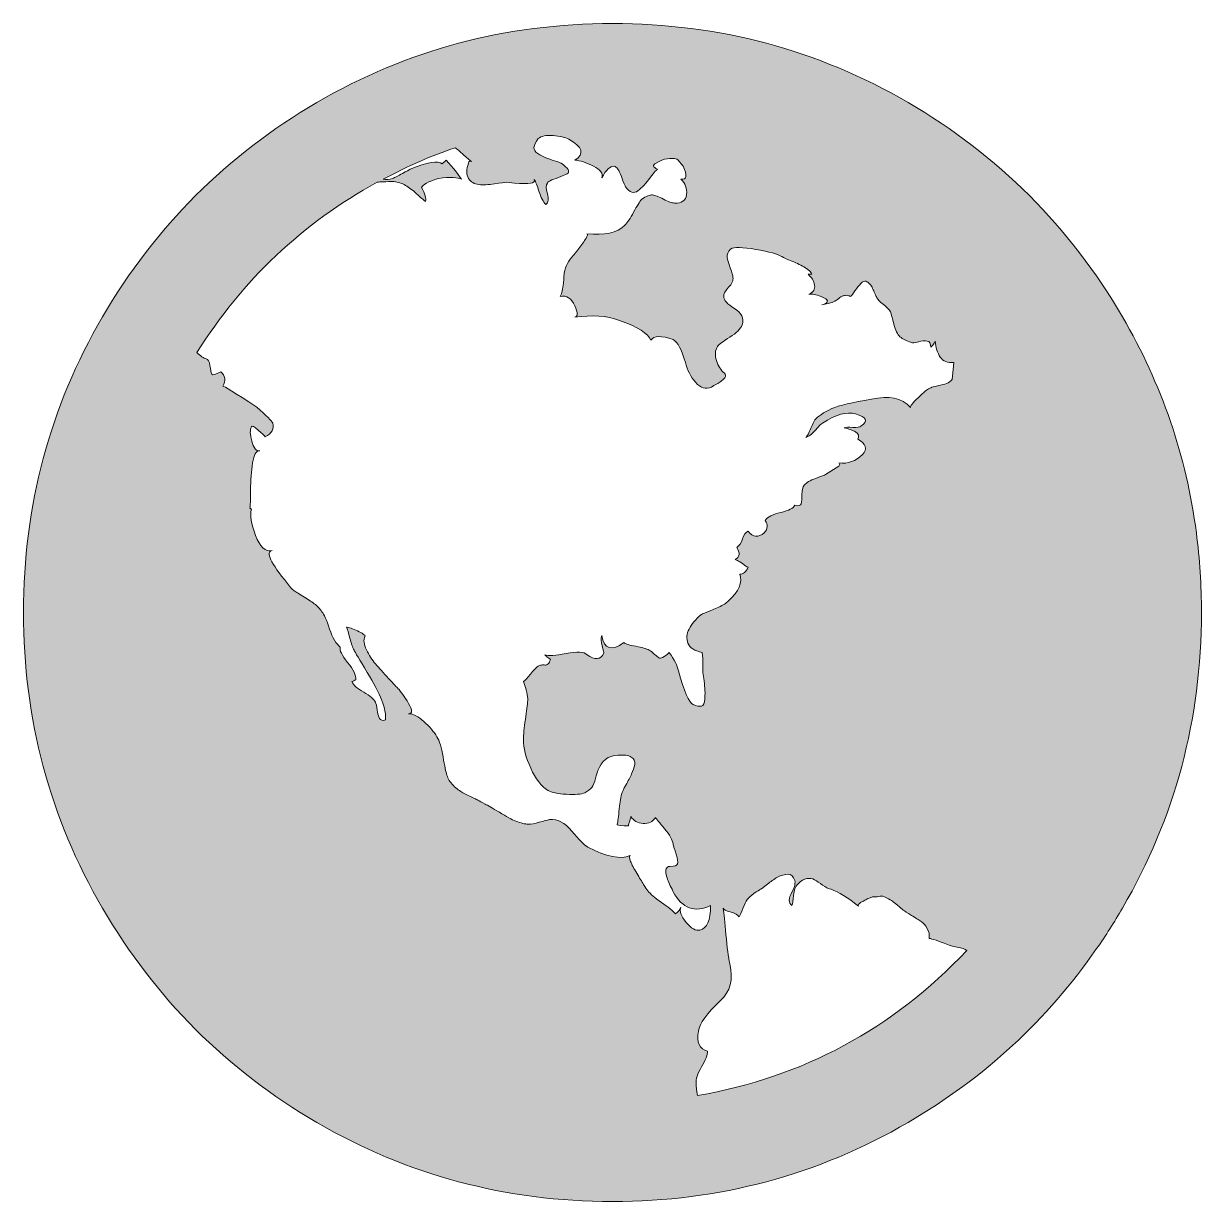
# Model space of a CAD drawing. Header units: inches. Extents: x 166 to 310, y 355 to 428.
# Drawn here: x 252.2 to 309.6, y 362.8 to 420.2 of the extents above; entities that cross this region are included whole.
import ezdxf

# ---------------------------------------------------------------- set-up
doc = ezdxf.new("R2010")
doc.units = ezdxf.units.IN
doc.header["$MEASUREMENT"] = 0
doc.layers.add('Ebene 1', color=7, linetype='Continuous')

# ---------------------------------------------------------------- blocks, each defined once
blk = doc.blocks.new('block 2')
at = {"layer": 'Ebene 1', "true_color": 0x778f9b}
h = blk.add_hatch(color=252, dxfattribs=at)
h.dxf.hatch_style = 2
edge = h.paths.add_edge_path()
edge.add_spline(control_points=[(309.318, 395.344), (308.834, 399.078), (307.633, 402.583), (305.718, 405.865), (303.153, 410.262), (299.674, 413.741), (295.276, 416.309), (290.879, 418.874), (286.081, 420.155), (280.874, 420.155), (275.668, 420.155), (270.866, 418.874), (266.473, 416.309), (262.075, 413.741), (258.596, 410.262), (256.028, 405.865), (253.463, 401.471), (252.182, 396.669), (252.182, 391.463), (252.182, 386.26), (253.463, 381.458), (256.028, 377.061), (258.593, 372.667), (262.075, 369.184), (266.469, 366.619), (270.866, 364.054), (275.668, 362.77), (280.874, 362.77), (286.078, 362.77), (290.879, 364.054), (295.276, 366.619), (298.995, 368.789), (302.057, 371.612), (304.462, 375.089), (304.905, 375.723), (305.323, 376.382), (305.718, 377.061), (308.283, 381.458), (309.567, 386.26), (309.567, 391.463), (309.567, 392.782), (309.484, 394.076), (309.318, 395.344)], knot_values=[0, 0, 0, 0, 1, 1, 1, 2, 2, 2, 3, 3, 3, 4, 4, 4, 5, 5, 5, 6, 6, 6, 7, 7, 7, 8, 8, 8, 9, 9, 9, 10, 10, 10, 11, 11, 11, 12, 12, 12, 13, 13, 13, 14, 14, 14, 14], degree=3, periodic=1)
edge = h.paths.add_edge_path()
edge.add_spline(control_points=[(284.462, 376.366), (284.214, 376.666), (284.124, 376.914), (284.201, 377.115), (284.175, 376.991), (284.089, 376.879), (283.94, 376.78), (283.815, 376.927), (283.589, 377.115), (283.267, 377.338), (282.942, 377.564), (282.719, 377.749), (282.595, 377.902), (282.544, 377.975), (282.477, 378.08), (282.388, 378.217), (282.302, 378.354), (282.19, 378.536), (282.053, 378.759), (281.916, 378.982), (281.818, 379.177), (281.754, 379.339), (281.693, 379.502), (281.687, 379.594), (281.735, 379.619), (281.263, 379.419), (280.578, 379.556), (279.68, 380.03), (279.508, 380.129), (279.243, 380.391), (278.896, 380.814), (278.549, 381.238), (278.185, 381.423), (277.812, 381.375), (277.688, 381.35), (277.519, 381.305), (277.309, 381.244), (277.096, 381.181), (276.917, 381.152), (276.767, 381.152), (276.618, 381.152), (276.417, 381.2), (276.168, 381.302), (275.971, 381.375), (275.703, 381.518), (275.365, 381.729), (275.031, 381.942), (274.798, 382.073), (274.674, 382.121), (274.352, 382.296), (274.19, 382.382), (274.19, 382.382), (274.19, 382.382), (273.591, 382.681), (273.591, 382.681), (273.441, 382.755), (273.285, 382.873), (273.125, 383.035), (272.963, 383.198), (272.858, 383.366), (272.807, 383.542), (272.756, 383.691), (272.695, 383.988), (272.619, 384.437), (272.546, 384.886), (272.447, 385.211), (272.323, 385.409), (272.173, 385.657), (271.959, 385.906), (271.685, 386.154), (271.411, 386.403), (271.163, 386.53), (270.94, 386.53), (271.137, 386.53), (271.137, 386.696), (270.94, 387.034), (270.739, 387.372), (270.567, 387.614), (270.417, 387.764), (270.366, 387.811), (270.216, 387.974), (269.968, 388.248), (269.719, 388.522), (269.506, 388.758), (269.334, 388.958), (269.159, 389.159), (269.009, 389.389), (268.885, 389.65), (268.76, 389.911), (268.735, 390.131), (268.808, 390.303), (268.834, 390.329), (268.808, 390.367), (268.735, 390.415), (268.658, 390.466), (268.566, 390.516), (268.454, 390.564), (268.343, 390.615), (268.238, 390.66), (268.136, 390.695), (268.037, 390.733), (267.964, 390.752), (267.913, 390.752), (267.964, 390.65), (268.018, 390.472), (268.082, 390.211), (268.142, 389.949), (268.212, 389.755), (268.286, 389.631), (268.336, 389.532), (268.547, 389.169), (268.923, 388.547), (269.57, 387.502), (269.869, 386.728), (269.818, 386.231), (269.668, 386.183), (269.57, 386.205), (269.519, 386.304), (269.471, 386.403), (269.433, 386.543), (269.407, 386.715), (269.382, 386.891), (269.356, 387.015), (269.331, 387.091), (269.257, 387.238), (269.063, 387.4), (268.754, 387.576), (268.442, 387.751), (268.247, 387.926), (268.174, 388.098), (268.199, 388.098), (268.228, 388.111), (268.266, 388.136), (268.305, 388.162), (268.336, 388.175), (268.362, 388.175), (268.387, 388.398), (268.257, 388.684), (267.97, 389.032), (267.683, 389.382), (267.565, 389.631), (267.613, 389.78), (267.416, 389.93), (267.24, 390.223), (267.091, 390.657), (266.941, 391.093), (266.817, 391.374), (266.718, 391.498), (266.616, 391.648), (266.495, 391.778), (266.345, 391.89), (266.195, 392.001), (266.007, 392.129), (265.784, 392.266), (265.558, 392.403), (265.408, 392.495), (265.335, 392.546), (265.284, 392.568), (265.185, 392.68), (265.036, 392.881), (264.213, 393.878), (263.965, 394.413), (264.29, 394.487), (263.965, 394.413), (263.697, 394.655), (263.487, 395.216), (263.274, 395.777), (263.207, 396.207), (263.28, 396.504), (263.28, 396.504), (263.207, 396.542), (263.207, 396.542), (263.229, 396.641), (263.242, 396.934), (263.242, 397.421), (263.242, 397.905), (263.274, 398.348), (263.337, 398.747), (263.398, 399.145), (263.516, 399.346), (263.691, 399.346), (263.516, 399.32), (263.385, 399.476), (263.299, 399.811), (263.213, 400.149), (263.207, 400.378), (263.28, 400.502), (263.305, 400.579), (263.417, 400.528), (263.618, 400.353), (263.815, 400.18), (263.927, 400.066), (263.952, 400.018), (264.277, 400.193), (264.401, 400.416), (264.325, 400.69), (264.277, 400.789), (264.016, 401.05), (263.541, 401.474), (262.471, 402.172), (261.923, 402.51), (261.897, 402.484), (262.047, 402.758), (262.009, 402.994), (261.785, 403.195), (261.537, 403.045), (261.394, 403.007), (261.355, 403.08), (261.32, 403.156), (261.288, 403.293), (261.263, 403.491), (261.237, 403.692), (261.174, 403.803), (261.075, 403.829), (260.951, 403.854), (260.801, 403.953), (260.629, 404.125), (262.843, 407.662), (265.772, 410.428), (269.407, 412.422), (269.557, 412.444), (269.831, 412.457), (270.229, 412.457), (270.427, 412.432), (270.615, 412.371), (270.79, 412.272), (270.962, 412.17), (271.144, 412.033), (271.332, 411.861), (271.516, 411.686), (271.66, 411.562), (271.762, 411.489), (271.81, 411.638), (271.749, 411.861), (271.574, 412.161), (271.622, 412.311), (271.899, 412.46), (272.396, 412.607), (272.969, 412.683), (273.342, 412.671), (273.517, 412.572), (273.368, 412.795), (273.119, 413.107), (272.769, 413.505), (272.769, 413.505), (272.584, 413.317), (272.584, 413.317), (272.383, 413.493), (271.861, 413.407), (271.013, 413.056), (270.965, 413.031), (270.838, 412.964), (270.64, 412.852), (270.439, 412.741), (270.277, 412.658), (270.153, 412.61), (270.006, 412.559), (269.856, 412.546), (269.707, 412.572), (270.901, 413.219), (272.071, 413.729), (273.218, 414.104), (273.291, 414.054), (273.415, 413.948), (273.591, 413.786), (273.766, 413.623), (273.903, 413.505), (274.002, 413.432), (273.928, 413.48), (273.877, 413.458), (273.852, 413.356), (273.753, 413.056), (273.753, 412.808), (273.852, 412.61), (273.976, 412.435), (274.145, 412.336), (274.355, 412.311), (274.569, 412.285), (274.824, 412.298), (275.123, 412.349), (275.423, 412.397), (275.62, 412.422), (275.722, 412.422), (275.722, 412.422), (276.095, 412.384), (276.095, 412.384), (276.822, 412.317), (277.143, 412.371), (277.064, 412.553), (277.131, 412.438), (277.207, 412.253), (277.29, 411.992), (277.389, 411.68), (277.5, 411.463), (277.624, 411.339), (277.752, 411.438), (277.774, 411.613), (277.701, 411.861), (277.624, 412.11), (277.624, 412.285), (277.701, 412.384), (277.726, 412.435), (277.8, 412.486), (277.924, 412.534), (278.048, 412.585), (278.192, 412.639), (278.354, 412.703), (278.517, 412.766), (278.622, 412.808), (278.673, 412.833), (278.823, 412.932), (278.721, 413.107), (278.373, 413.356), (278.322, 413.381), (278.217, 413.419), (278.055, 413.467), (277.895, 413.518), (277.752, 413.569), (277.628, 413.617), (277.503, 413.668), (277.373, 413.735), (277.236, 413.824), (277.099, 413.91), (277.035, 414.009), (277.048, 414.124), (277.061, 414.235), (277.127, 414.379), (277.252, 414.551), (277.401, 414.675), (277.647, 414.726), (277.981, 414.7), (278.316, 414.678), (278.574, 414.614), (278.746, 414.516), (279.418, 414.14), (279.52, 413.805), (279.046, 413.505), (279.294, 413.48), (279.594, 413.381), (279.944, 413.206), (280.291, 413.034), (280.428, 412.846), (280.355, 412.645), (280.553, 413.021), (280.753, 413.206), (280.951, 413.206), (281.075, 413.184), (281.196, 413.015), (281.308, 412.703), (281.419, 412.39), (281.486, 412.225), (281.512, 412.199), (281.712, 411.925), (281.91, 411.861), (282.111, 412.011), (282.308, 412.161), (282.515, 412.378), (282.726, 412.664), (282.92, 412.929), (283.038, 413.059), (283.073, 413.059), (282.831, 413.161), (282.809, 413.257), (283.006, 413.356), (283.379, 413.582), (283.717, 413.642), (284.016, 413.544), (284.089, 413.493), (284.188, 413.381), (284.312, 413.206), (284.536, 412.757), (284.5, 412.546), (284.201, 412.572), (284.424, 412.371), (284.516, 412.123), (284.481, 411.823), (284.443, 411.527), (284.249, 411.39), (283.901, 411.412), (283.777, 411.412), (283.596, 411.476), (283.36, 411.6), (283.124, 411.724), (282.942, 411.794), (282.818, 411.804), (282.694, 411.82), (282.519, 411.75), (282.296, 411.6), (282.194, 411.476), (282.063, 411.262), (281.904, 410.966), (281.741, 410.667), (281.598, 410.453), (281.474, 410.329), (281.101, 409.959), (280.486, 409.822), (279.625, 409.915), (279.676, 409.899), (279.664, 409.829), (279.584, 409.695), (279.498, 409.545), (279.38, 409.376), (279.23, 409.191), (279.081, 409.003), (278.995, 408.898), (278.969, 408.873), (278.746, 408.624), (278.596, 408.337), (278.52, 408.012), (278.52, 407.965), (278.507, 407.796), (278.482, 407.509), (278.456, 407.222), (278.408, 407.005), (278.332, 406.856), (278.631, 406.929), (278.87, 406.779), (279.042, 406.406), (279.192, 406.059), (279.192, 405.871), (279.042, 405.846), (279.864, 405.97), (280.588, 405.922), (281.212, 405.696), (282.108, 405.374), (282.617, 405.049), (282.742, 404.724), (282.891, 404.95), (283.251, 404.963), (283.825, 404.762), (284.051, 404.638), (284.249, 404.265), (284.424, 403.644), (284.523, 403.268), (284.692, 402.946), (284.927, 402.672), (285.166, 402.398), (285.421, 402.322), (285.695, 402.446), (285.695, 402.446), (285.807, 402.522), (285.807, 402.522), (285.906, 402.57), (285.985, 402.615), (286.049, 402.653), (286.113, 402.688), (286.18, 402.739), (286.253, 402.803), (286.329, 402.863), (286.374, 402.921), (286.384, 402.968), (286.396, 403.019), (286.377, 403.07), (286.329, 403.118), (286.154, 403.268), (286.023, 403.475), (285.937, 403.736), (285.851, 403.998), (285.871, 404.227), (285.992, 404.428), (286.068, 404.527), (286.266, 404.676), (286.591, 404.877), (286.916, 405.075), (287.113, 405.275), (287.19, 405.473), (287.288, 405.798), (287.164, 406.066), (286.814, 406.276), (286.466, 406.489), (286.291, 406.68), (286.291, 406.856), (286.291, 406.98), (286.374, 407.13), (286.533, 407.305), (286.696, 407.48), (286.766, 407.64), (286.74, 407.789), (286.74, 407.866), (286.696, 408.022), (286.61, 408.258), (286.524, 408.493), (286.473, 408.669), (286.46, 408.78), (286.447, 408.892), (286.505, 409.022), (286.629, 409.172), (286.801, 409.274), (287.212, 409.268), (287.859, 409.153), (288.509, 409.041), (288.933, 408.924), (289.13, 408.799), (289.207, 408.752), (289.369, 408.675), (289.618, 408.576), (289.866, 408.478), (290.083, 408.369), (290.271, 408.258), (290.456, 408.146), (290.564, 408.041), (290.589, 407.942), (290.589, 407.942), (290.401, 407.942), (290.401, 407.942), (290.577, 407.789), (290.682, 407.617), (290.72, 407.417), (290.755, 407.219), (290.663, 407.069), (290.44, 406.967), (290.589, 406.993), (290.787, 406.958), (291.036, 406.856), (291.437, 406.706), (291.447, 406.569), (291.074, 406.445), (291.15, 406.47), (291.255, 406.496), (291.392, 406.521), (291.529, 406.547), (291.635, 406.582), (291.708, 406.633), (291.759, 406.658), (291.819, 406.7), (291.896, 406.763), (291.969, 406.827), (292.026, 406.862), (292.065, 406.875), (292.1, 406.888), (292.157, 406.9), (292.23, 406.913), (292.307, 406.926), (292.38, 406.907), (292.453, 406.856), (292.482, 406.856), (292.536, 406.919), (292.622, 407.044), (292.708, 407.168), (292.804, 407.292), (292.903, 407.417), (293.001, 407.541), (293.091, 407.604), (293.164, 407.604), (293.237, 407.604), (293.307, 407.573), (293.368, 407.509), (293.432, 407.448), (293.479, 407.378), (293.518, 407.305), (293.556, 407.229), (293.594, 407.149), (293.629, 407.063), (293.667, 406.974), (293.699, 406.907), (293.725, 406.856), (293.773, 406.731), (293.894, 406.601), (294.078, 406.464), (294.263, 406.327), (294.384, 406.196), (294.432, 406.072), (294.458, 405.999), (294.509, 405.811), (294.582, 405.511), (294.655, 405.212), (294.757, 405.008), (294.881, 404.896), (295.006, 404.781), (295.194, 404.689), (295.442, 404.616), (295.49, 404.59), (295.605, 404.603), (295.777, 404.651), (295.952, 404.702), (296.095, 404.715), (296.207, 404.689), (296.318, 404.667), (296.376, 404.565), (296.376, 404.39), (296.525, 404.539), (296.599, 404.641), (296.599, 404.689), (296.624, 404.367), (296.704, 404.103), (296.841, 403.905), (296.978, 403.708), (297.198, 403.618), (297.497, 403.644), (297.497, 403.644), (297.421, 402.822), (297.421, 402.822), (297.348, 402.698), (297.16, 402.605), (296.86, 402.542), (296.561, 402.481), (296.376, 402.424), (296.299, 402.373), (296.226, 402.35), (296.044, 402.201), (295.758, 401.927), (295.493, 401.672), (295.372, 401.516), (295.394, 401.452), (294.967, 401.917), (294.333, 402.048), (293.498, 401.85), (292.552, 401.7), (291.902, 401.551), (291.555, 401.401), (291.157, 401.203), (290.883, 401.015), (290.733, 400.843), (290.707, 400.818), (290.666, 400.729), (290.602, 400.579), (290.542, 400.432), (290.478, 400.292), (290.417, 400.168), (290.37, 400.075), (290.328, 400.018), (290.29, 399.996), (290.43, 400.034), (290.583, 400.145), (290.752, 400.337), (290.94, 400.55), (291.058, 400.668), (291.109, 400.693), (291.756, 401.114), (292.291, 401.264), (292.715, 401.136), (293.263, 400.987), (293.352, 400.789), (292.976, 400.541), (292.928, 400.49), (292.798, 400.47), (292.584, 400.483), (292.374, 400.496), (292.23, 400.49), (292.157, 400.464), (292.38, 400.416), (292.568, 400.346), (292.718, 400.26), (292.864, 400.174), (292.903, 400.053), (292.829, 399.903), (293.228, 399.68), (293.301, 399.432), (293.052, 399.158), (292.727, 398.833), (292.345, 398.696), (291.896, 398.747), (291.969, 398.747), (291.969, 398.696), (291.896, 398.597), (291.896, 398.597), (291.259, 398.186), (291.259, 398.186), (291.211, 398.16), (291.048, 398.1), (290.774, 397.998), (290.5, 397.899), (290.312, 397.788), (290.213, 397.663), (290.14, 397.565), (290.102, 397.415), (290.102, 397.214), (290.102, 397.013), (290.089, 396.864), (290.064, 396.765), (290.038, 396.666), (289.939, 396.641), (289.764, 396.691), (289.691, 396.542), (289.458, 396.424), (289.073, 396.338), (288.687, 396.249), (288.432, 396.118), (288.308, 395.946), (288.458, 395.745), (288.445, 395.544), (288.27, 395.347), (287.97, 395.098), (287.709, 395.124), (287.486, 395.42), (287.362, 395.372), (287.269, 395.248), (287.206, 395.047), (287.145, 394.847), (287.049, 394.71), (286.925, 394.636), (287.1, 394.362), (287.075, 394.162), (286.852, 394.037), (286.877, 394.037), (286.932, 394.015), (287.018, 393.964), (287.107, 393.913), (287.199, 393.853), (287.298, 393.776), (287.4, 393.703), (287.461, 393.665), (287.486, 393.665), (287.387, 393.442), (287.25, 393.33), (287.075, 393.33), (287.225, 392.932), (287.037, 392.495), (286.514, 392.02), (286.415, 391.922), (286.259, 391.823), (286.049, 391.724), (285.836, 391.622), (285.641, 391.542), (285.469, 391.479), (285.294, 391.418), (285.195, 391.374), (285.17, 391.348), (284.921, 391.125), (284.733, 390.896), (284.609, 390.657), (284.485, 390.421), (284.465, 390.192), (284.551, 389.965), (284.641, 389.742), (284.87, 389.592), (285.243, 389.519), (285.243, 389.519), (285.281, 389.22), (285.281, 389.22), (285.281, 389.22), (285.281, 388.547), (285.281, 388.547), (285.281, 388.547), (285.319, 388.248), (285.319, 388.248), (285.345, 388.073), (285.361, 387.917), (285.373, 387.779), (285.386, 387.642), (285.386, 387.47), (285.373, 387.257), (285.361, 387.047), (285.307, 386.929), (285.208, 386.903), (285.109, 386.878), (284.972, 386.903), (284.797, 386.977), (284.596, 387.079), (284.36, 387.627), (284.086, 388.621), (284.035, 388.869), (283.886, 389.169), (283.637, 389.519), (283.513, 389.395), (283.408, 389.312), (283.318, 389.277), (283.232, 389.239), (283.169, 389.232), (283.134, 389.258), (283.095, 389.28), (283.028, 389.338), (282.926, 389.424), (282.828, 389.513), (282.742, 389.58), (282.665, 389.631), (282.541, 389.704), (282.324, 389.768), (282.012, 389.816), (281.703, 389.866), (281.509, 389.927), (281.432, 390.004), (280.836, 389.554), (280.473, 389.666), (280.349, 390.338), (280.301, 390.214), (280.307, 390.045), (280.368, 389.835), (280.432, 389.621), (280.46, 389.503), (280.46, 389.478), (280.288, 389.156), (280.014, 389.13), (279.641, 389.404), (279.492, 389.554), (279.148, 389.573), (278.612, 389.462), (278.099, 389.357), (277.755, 389.334), (277.574, 389.395), (277.602, 389.382), (277.644, 389.347), (277.698, 389.293), (277.771, 389.245), (277.822, 389.207), (277.848, 389.181), (277.822, 389.083), (277.784, 389.006), (277.733, 388.958), (277.685, 388.907), (277.634, 388.888), (277.586, 388.901), (277.535, 388.914), (277.478, 388.914), (277.417, 388.901), (277.354, 388.888), (277.299, 388.869), (277.248, 388.844), (277.15, 388.77), (277.025, 388.64), (276.876, 388.455), (276.726, 388.267), (276.614, 388.149), (276.538, 388.098), (276.688, 387.7), (276.758, 387.394), (276.745, 387.184), (276.732, 386.97), (276.694, 386.661), (276.63, 386.25), (276.57, 385.839), (276.538, 385.508), (276.538, 385.259), (276.538, 384.861), (276.656, 384.399), (276.892, 383.876), (277.131, 383.354), (277.411, 382.994), (277.733, 382.793), (277.908, 382.694), (278.208, 382.634), (278.631, 382.608), (279.055, 382.583), (279.355, 382.608), (279.527, 382.681), (279.676, 382.755), (279.788, 382.844), (279.864, 382.943), (279.938, 383.042), (280.001, 383.188), (280.049, 383.373), (280.1, 383.558), (280.138, 383.688), (280.164, 383.765), (280.336, 384.24), (280.661, 384.488), (281.133, 384.514), (281.432, 384.536), (281.649, 384.504), (281.789, 384.418), (281.926, 384.332), (281.98, 384.214), (281.955, 384.064), (281.929, 383.915), (281.881, 383.758), (281.805, 383.596), (281.732, 383.433), (281.639, 383.255), (281.524, 383.054), (281.413, 382.854), (281.346, 382.707), (281.321, 382.605), (281.273, 382.407), (281.228, 382.127), (281.19, 381.764), (281.152, 381.404), (281.123, 381.187), (281.098, 381.111), (281.145, 381.085), (281.333, 381.072), (281.658, 381.072), (281.658, 381.123), (281.674, 381.203), (281.712, 381.318), (281.751, 381.429), (281.77, 381.496), (281.77, 381.522), (281.894, 381.321), (282.092, 381.209), (282.366, 381.187), (282.64, 381.162), (282.84, 381.26), (282.965, 381.483), (283.016, 381.41), (283.165, 381.222), (283.414, 380.923), (283.662, 380.626), (283.799, 380.375), (283.825, 380.177), (283.85, 380.075), (283.898, 379.916), (283.975, 379.69), (284.048, 379.466), (284.073, 379.31), (284.048, 379.221), (284.023, 379.135), (283.898, 379.091), (283.675, 379.091), (283.576, 379.091), (283.513, 379.055), (283.49, 378.979), (283.465, 378.906), (283.465, 378.813), (283.49, 378.702), (283.516, 378.587), (283.545, 378.482), (283.583, 378.383), (283.621, 378.284), (283.669, 378.176), (283.733, 378.065), (283.796, 377.953), (283.825, 377.886), (283.825, 377.861), (284.274, 377.039), (284.883, 376.816), (285.657, 377.188), (285.657, 376.465), (285.482, 376.067), (285.131, 375.993), (284.934, 375.942), (284.711, 376.07), (284.462, 376.366)], knot_values=[0, 0, 0, 0, 1, 1, 1, 2, 2, 2, 3, 3, 3, 4, 4, 4, 5, 5, 5, 6, 6, 6, 7, 7, 7, 8, 8, 8, 9, 9, 9, 10, 10, 10, 11, 11, 11, 12, 12, 12, 13, 13, 13, 14, 14, 14, 15, 15, 15, 16, 16, 16, 17, 17, 17, 18, 18, 18, 19, 19, 19, 20, 20, 20, 21, 21, 21, 22, 22, 22, 23, 23, 23, 24, 24, 24, 25, 25, 25, 26, 26, 26, 27, 27, 27, 28, 28, 28, 29, 29, 29, 30, 30, 30, 31, 31, 31, 32, 32, 32, 33, 33, 33, 34, 34, 34, 35, 35, 35, 36, 36, 36, 37, 37, 37, 38, 38, 38, 39, 39, 39, 40, 40, 40, 41, 41, 41, 42, 42, 42, 43, 43, 43, 44, 44, 44, 45, 45, 45, 46, 46, 46, 47, 47, 47, 48, 48, 48, 49, 49, 49, 50, 50, 50, 51, 51, 51, 52, 52, 52, 53, 53, 53, 54, 54, 54, 55, 55, 55, 56, 56, 56, 57, 57, 57, 58, 58, 58, 59, 59, 59, 60, 60, 60, 61, 61, 61, 62, 62, 62, 63, 63, 63, 64, 64, 64, 65, 65, 65, 66, 66, 66, 67, 67, 67, 68, 68, 68, 69, 69, 69, 70, 70, 70, 71, 71, 71, 72, 72, 72, 73, 73, 73, 74, 74, 74, 75, 75, 75, 76, 76, 76, 77, 77, 77, 78, 78, 78, 79, 79, 79, 80, 80, 80, 81, 81, 81, 82, 82, 82, 83, 83, 83, 84, 84, 84, 85, 85, 85, 86, 86, 86, 87, 87, 87, 88, 88, 88, 89, 89, 89, 90, 90, 90, 91, 91, 91, 92, 92, 92, 93, 93, 93, 94, 94, 94, 95, 95, 95, 96, 96, 96, 97, 97, 97, 98, 98, 98, 99, 99, 99, 100, 100, 100, 101, 101, 101, 102, 102, 102, 103, 103, 103, 104, 104, 104, 105, 105, 105, 106, 106, 106, 107, 107, 107, 108, 108, 108, 109, 109, 109, 110, 110, 110, 111, 111, 111, 112, 112, 112, 113, 113, 113, 114, 114, 114, 115, 115, 115, 116, 116, 116, 117, 117, 117, 118, 118, 118, 119, 119, 119, 120, 120, 120, 121, 121, 121, 122, 122, 122, 123, 123, 123, 124, 124, 124, 125, 125, 125, 126, 126, 126, 127, 127, 127, 128, 128, 128, 129, 129, 129, 130, 130, 130, 131, 131, 131, 132, 132, 132, 133, 133, 133, 134, 134, 134, 135, 135, 135, 136, 136, 136, 137, 137, 137, 138, 138, 138, 139, 139, 139, 140, 140, 140, 141, 141, 141, 142, 142, 142, 143, 143, 143, 144, 144, 144, 145, 145, 145, 146, 146, 146, 147, 147, 147, 148, 148, 148, 149, 149, 149, 150, 150, 150, 151, 151, 151, 152, 152, 152, 153, 153, 153, 154, 154, 154, 155, 155, 155, 156, 156, 156, 157, 157, 157, 158, 158, 158, 159, 159, 159, 160, 160, 160, 161, 161, 161, 162, 162, 162, 163, 163, 163, 164, 164, 164, 165, 165, 165, 166, 166, 166, 167, 167, 167, 168, 168, 168, 169, 169, 169, 170, 170, 170, 171, 171, 171, 172, 172, 172, 173, 173, 173, 174, 174, 174, 175, 175, 175, 176, 176, 176, 177, 177, 177, 178, 178, 178, 179, 179, 179, 180, 180, 180, 181, 181, 181, 182, 182, 182, 183, 183, 183, 184, 184, 184, 185, 185, 185, 186, 186, 186, 187, 187, 187, 188, 188, 188, 189, 189, 189, 190, 190, 190, 191, 191, 191, 192, 192, 192, 193, 193, 193, 194, 194, 194, 195, 195, 195, 196, 196, 196, 197, 197, 197, 198, 198, 198, 199, 199, 199, 200, 200, 200, 201, 201, 201, 202, 202, 202, 203, 203, 203, 204, 204, 204, 205, 205, 205, 206, 206, 206, 207, 207, 207, 208, 208, 208, 209, 209, 209, 210, 210, 210, 211, 211, 211, 212, 212, 212, 213, 213, 213, 214, 214, 214, 215, 215, 215, 216, 216, 216, 217, 217, 217, 218, 218, 218, 219, 219, 219, 220, 220, 220, 221, 221, 221, 222, 222, 222, 223, 223, 223, 224, 224, 224, 225, 225, 225, 226, 226, 226, 227, 227, 227, 228, 228, 228, 229, 229, 229, 230, 230, 230, 231, 231, 231, 232, 232, 232, 233, 233, 233, 234, 234, 234, 235, 235, 235, 236, 236, 236, 237, 237, 237, 238, 238, 238, 239, 239, 239, 240, 240, 240, 241, 241, 241, 242, 242, 242, 243, 243, 243, 244, 244, 244, 245, 245, 245, 246, 246, 246, 247, 247, 247, 248, 248, 248, 249, 249, 249, 250, 250, 250, 251, 251, 251, 252, 252, 252, 253, 253, 253, 254, 254, 254, 255, 255, 255, 256, 256, 256, 257, 257, 257, 258, 258, 258, 259, 259, 259, 260, 260, 260, 261, 261, 261, 262, 262, 262, 263, 263, 263, 264, 264, 264, 265, 265, 265, 266, 266, 266, 267, 267, 267, 268, 268, 268, 269, 269, 269, 270, 270, 270, 271, 271, 271, 272, 272, 272, 273, 273, 273, 274, 274, 274, 275, 275, 275, 276, 276, 276, 277, 277, 277, 278, 278, 278, 279, 279, 279, 280, 280, 280, 281, 281, 281, 282, 282, 282, 283, 283, 283, 284, 284, 284, 285, 285, 285, 286, 286, 286, 287, 287, 287, 288, 288, 288, 289, 289, 289, 290, 290, 290, 291, 291, 291, 292, 292, 292, 293, 293, 293, 294, 294, 294, 295, 295, 295, 296, 296, 296, 297, 297, 297, 298, 298, 298, 299, 299, 299, 300, 300, 300, 301, 301, 301, 302, 302, 302, 303, 303, 303, 304, 304, 304, 305, 305, 305, 306, 306, 306, 307, 307, 307, 307], degree=3, periodic=1)
edge = h.paths.add_edge_path()
edge.add_spline(control_points=[(285.02, 367.926), (284.972, 368.174), (284.947, 368.375), (284.95, 368.525), (284.924, 368.722), (285.01, 368.99), (285.208, 369.328), (285.409, 369.662), (285.507, 369.917), (285.507, 370.092), (285.109, 370.191), (284.959, 370.516), (285.058, 371.064), (285.109, 371.437), (285.469, 371.937), (286.141, 372.559), (286.616, 372.982), (286.766, 373.581), (286.591, 374.353), (286.517, 374.674), (286.454, 375.149), (286.403, 375.77), (286.358, 376.373), (286.307, 376.8), (286.259, 377.051), (286.285, 376.991), (286.403, 376.927), (286.61, 376.873), (286.846, 376.812), (286.989, 376.733), (287.04, 376.634), (287.088, 376.707), (287.151, 376.844), (287.225, 377.042), (287.301, 377.242), (287.374, 377.392), (287.448, 377.491), (287.499, 377.567), (287.604, 377.66), (287.766, 377.771), (287.929, 377.883), (288.034, 377.953), (288.085, 377.979), (288.133, 378.001), (288.248, 378.084), (288.42, 378.221), (288.595, 378.358), (288.738, 378.463), (288.85, 378.536), (288.964, 378.613), (289.111, 378.667), (289.299, 378.705), (289.487, 378.743), (289.618, 378.686), (289.691, 378.536), (289.815, 378.386), (289.79, 378.157), (289.618, 377.845), (289.442, 377.532), (289.442, 377.316), (289.618, 377.192), (289.643, 377.265), (289.665, 377.427), (289.691, 377.676), (289.716, 377.928), (289.79, 378.112), (289.914, 378.24), (290.064, 378.386), (290.207, 378.476), (290.344, 378.498), (290.481, 378.527), (290.605, 378.507), (290.717, 378.444), (290.832, 378.38), (290.962, 378.294), (291.109, 378.182), (291.259, 378.071), (291.396, 378.001), (291.52, 377.979), (291.893, 377.851), (292.342, 377.577), (292.864, 377.156), (292.842, 377.179), (292.842, 377.211), (292.864, 377.249), (292.89, 377.287), (292.941, 377.322), (293.014, 377.36), (293.091, 377.399), (293.158, 377.434), (293.221, 377.472), (293.282, 377.51), (293.352, 377.539), (293.425, 377.564), (293.425, 377.564), (293.537, 377.603), (293.537, 377.603), (293.712, 377.603), (293.836, 377.615), (293.91, 377.641), (293.986, 377.666), (294.091, 377.641), (294.228, 377.564), (294.365, 377.491), (294.458, 377.434), (294.509, 377.399), (294.556, 377.36), (294.646, 377.293), (294.77, 377.192), (294.894, 377.093), (294.98, 377.016), (295.031, 376.968), (295.104, 376.921), (295.241, 376.831), (295.442, 376.707), (295.64, 376.583), (295.796, 376.484), (295.907, 376.408), (296.022, 376.334), (296.121, 376.223), (296.207, 376.073), (296.293, 375.923), (296.325, 375.761), (296.299, 375.586), (296.449, 375.56), (296.749, 375.461), (297.198, 375.289), (297.271, 375.238), (297.427, 375.194), (297.666, 375.159), (297.902, 375.12), (298.058, 375.063), (298.131, 374.99), (294.524, 371.176), (290.15, 368.824), (285.02, 367.926)], knot_values=[0, 0, 0, 0, 1, 1, 1, 2, 2, 2, 3, 3, 3, 4, 4, 4, 5, 5, 5, 6, 6, 6, 7, 7, 7, 8, 8, 8, 9, 9, 9, 10, 10, 10, 11, 11, 11, 12, 12, 12, 13, 13, 13, 14, 14, 14, 15, 15, 15, 16, 16, 16, 17, 17, 17, 18, 18, 18, 19, 19, 19, 20, 20, 20, 21, 21, 21, 22, 22, 22, 23, 23, 23, 24, 24, 24, 25, 25, 25, 26, 26, 26, 27, 27, 27, 28, 28, 28, 29, 29, 29, 30, 30, 30, 31, 31, 31, 32, 32, 32, 33, 33, 33, 34, 34, 34, 35, 35, 35, 36, 36, 36, 37, 37, 37, 38, 38, 38, 39, 39, 39, 40, 40, 40, 41, 41, 41, 42, 42, 42, 43, 43, 43, 44, 44, 44, 45, 45, 45, 45], degree=3, periodic=1)
at = {"layer": 'Ebene 1', "lineweight": 0}
for points, knots in [([(309.318, 395.344), (308.834, 399.078), (307.633, 402.583), (305.718, 405.865), (303.153, 410.262), (299.674, 413.741), (295.276, 416.309), (290.879, 418.874), (286.081, 420.155), (280.874, 420.155), (275.668, 420.155), (270.866, 418.874), (266.473, 416.309), (262.075, 413.741), (258.596, 410.262), (256.028, 405.865), (253.463, 401.471), (252.182, 396.669), (252.182, 391.463), (252.182, 386.26), (253.463, 381.458), (256.028, 377.061), (258.593, 372.667), (262.075, 369.184), (266.469, 366.619), (270.866, 364.054), (275.668, 362.77), (280.874, 362.77), (286.078, 362.77), (290.879, 364.054), (295.276, 366.619), (298.995, 368.789), (302.057, 371.612), (304.462, 375.089), (304.905, 375.723), (305.323, 376.382), (305.718, 377.061), (308.283, 381.458), (309.567, 386.26), (309.567, 391.463), (309.567, 392.782), (309.484, 394.076), (309.318, 395.344)], [0, 0, 0, 0, 1, 1, 1, 2, 2, 2, 3, 3, 3, 4, 4, 4, 5, 5, 5, 6, 6, 6, 7, 7, 7, 8, 8, 8, 9, 9, 9, 10, 10, 10, 11, 11, 11, 12, 12, 12, 13, 13, 13, 14, 14, 14, 14]), ([(284.462, 376.366), (284.214, 376.666), (284.124, 376.914), (284.201, 377.115), (284.175, 376.991), (284.089, 376.879), (283.94, 376.78), (283.815, 376.927), (283.589, 377.115), (283.267, 377.338), (282.942, 377.564), (282.719, 377.749), (282.595, 377.902), (282.544, 377.975), (282.477, 378.08), (282.388, 378.217), (282.302, 378.354), (282.19, 378.536), (282.053, 378.759), (281.916, 378.982), (281.818, 379.177), (281.754, 379.339), (281.693, 379.502), (281.687, 379.594), (281.735, 379.619), (281.263, 379.419), (280.578, 379.556), (279.68, 380.03), (279.508, 380.129), (279.243, 380.391), (278.896, 380.814), (278.549, 381.238), (278.185, 381.423), (277.812, 381.375), (277.688, 381.35), (277.519, 381.305), (277.309, 381.244), (277.096, 381.181), (276.917, 381.152), (276.767, 381.152), (276.618, 381.152), (276.417, 381.2), (276.168, 381.302), (275.971, 381.375), (275.703, 381.518), (275.365, 381.729), (275.031, 381.942), (274.798, 382.073), (274.674, 382.121), (274.352, 382.296), (274.19, 382.382), (274.19, 382.382), (274.19, 382.382), (273.591, 382.681), (273.591, 382.681), (273.441, 382.755), (273.285, 382.873), (273.125, 383.035), (272.963, 383.198), (272.858, 383.366), (272.807, 383.542), (272.756, 383.691), (272.695, 383.988), (272.619, 384.437), (272.546, 384.886), (272.447, 385.211), (272.323, 385.409), (272.173, 385.657), (271.959, 385.906), (271.685, 386.154), (271.411, 386.403), (271.163, 386.53), (270.94, 386.53), (271.137, 386.53), (271.137, 386.696), (270.94, 387.034), (270.739, 387.372), (270.567, 387.614), (270.417, 387.764), (270.366, 387.811), (270.216, 387.974), (269.968, 388.248), (269.719, 388.522), (269.506, 388.758), (269.334, 388.958), (269.159, 389.159), (269.009, 389.389), (268.885, 389.65), (268.76, 389.911), (268.735, 390.131), (268.808, 390.303), (268.834, 390.329), (268.808, 390.367), (268.735, 390.415), (268.658, 390.466), (268.566, 390.516), (268.454, 390.564), (268.343, 390.615), (268.238, 390.66), (268.136, 390.695), (268.037, 390.733), (267.964, 390.752), (267.913, 390.752), (267.964, 390.65), (268.018, 390.472), (268.082, 390.211), (268.142, 389.949), (268.212, 389.755), (268.286, 389.631), (268.336, 389.532), (268.547, 389.169), (268.923, 388.547), (269.57, 387.502), (269.869, 386.728), (269.818, 386.231), (269.668, 386.183), (269.57, 386.205), (269.519, 386.304), (269.471, 386.403), (269.433, 386.543), (269.407, 386.715), (269.382, 386.891), (269.356, 387.015), (269.331, 387.091), (269.257, 387.238), (269.063, 387.4), (268.754, 387.576), (268.442, 387.751), (268.247, 387.926), (268.174, 388.098), (268.199, 388.098), (268.228, 388.111), (268.266, 388.136), (268.305, 388.162), (268.336, 388.175), (268.362, 388.175), (268.387, 388.398), (268.257, 388.684), (267.97, 389.032), (267.683, 389.382), (267.565, 389.631), (267.613, 389.78), (267.416, 389.93), (267.24, 390.223), (267.091, 390.657), (266.941, 391.093), (266.817, 391.374), (266.718, 391.498), (266.616, 391.648), (266.495, 391.778), (266.345, 391.89), (266.195, 392.001), (266.007, 392.129), (265.784, 392.266), (265.558, 392.403), (265.408, 392.495), (265.335, 392.546), (265.284, 392.568), (265.185, 392.68), (265.036, 392.881), (264.213, 393.878), (263.965, 394.413), (264.29, 394.487), (263.965, 394.413), (263.697, 394.655), (263.487, 395.216), (263.274, 395.777), (263.207, 396.207), (263.28, 396.504), (263.28, 396.504), (263.207, 396.542), (263.207, 396.542), (263.229, 396.641), (263.242, 396.934), (263.242, 397.421), (263.242, 397.905), (263.274, 398.348), (263.337, 398.747), (263.398, 399.145), (263.516, 399.346), (263.691, 399.346), (263.516, 399.32), (263.385, 399.476), (263.299, 399.811), (263.213, 400.149), (263.207, 400.378), (263.28, 400.502), (263.305, 400.579), (263.417, 400.528), (263.618, 400.353), (263.815, 400.18), (263.927, 400.066), (263.952, 400.018), (264.277, 400.193), (264.401, 400.416), (264.325, 400.69), (264.277, 400.789), (264.016, 401.05), (263.541, 401.474), (262.471, 402.172), (261.923, 402.51), (261.897, 402.484), (262.047, 402.758), (262.009, 402.994), (261.785, 403.195), (261.537, 403.045), (261.394, 403.007), (261.355, 403.08), (261.32, 403.156), (261.288, 403.293), (261.263, 403.491), (261.237, 403.692), (261.174, 403.803), (261.075, 403.829), (260.951, 403.854), (260.801, 403.953), (260.629, 404.125), (262.843, 407.662), (265.772, 410.428), (269.407, 412.422), (269.557, 412.444), (269.831, 412.457), (270.229, 412.457), (270.427, 412.432), (270.615, 412.371), (270.79, 412.272), (270.962, 412.17), (271.144, 412.033), (271.332, 411.861), (271.516, 411.686), (271.66, 411.562), (271.762, 411.489), (271.81, 411.638), (271.749, 411.861), (271.574, 412.161), (271.622, 412.311), (271.899, 412.46), (272.396, 412.607), (272.969, 412.683), (273.342, 412.671), (273.517, 412.572), (273.368, 412.795), (273.119, 413.107), (272.769, 413.505), (272.769, 413.505), (272.584, 413.317), (272.584, 413.317), (272.383, 413.493), (271.861, 413.407), (271.013, 413.056), (270.965, 413.031), (270.838, 412.964), (270.64, 412.852), (270.439, 412.741), (270.277, 412.658), (270.153, 412.61), (270.006, 412.559), (269.856, 412.546), (269.707, 412.572), (270.901, 413.219), (272.071, 413.729), (273.218, 414.104), (273.291, 414.054), (273.415, 413.948), (273.591, 413.786), (273.766, 413.623), (273.903, 413.505), (274.002, 413.432), (273.928, 413.48), (273.877, 413.458), (273.852, 413.356), (273.753, 413.056), (273.753, 412.808), (273.852, 412.61), (273.976, 412.435), (274.145, 412.336), (274.355, 412.311), (274.569, 412.285), (274.824, 412.298), (275.123, 412.349), (275.423, 412.397), (275.62, 412.422), (275.722, 412.422), (275.722, 412.422), (276.095, 412.384), (276.095, 412.384), (276.822, 412.317), (277.143, 412.371), (277.064, 412.553), (277.131, 412.438), (277.207, 412.253), (277.29, 411.992), (277.389, 411.68), (277.5, 411.463), (277.624, 411.339), (277.752, 411.438), (277.774, 411.613), (277.701, 411.861), (277.624, 412.11), (277.624, 412.285), (277.701, 412.384), (277.726, 412.435), (277.8, 412.486), (277.924, 412.534), (278.048, 412.585), (278.192, 412.639), (278.354, 412.703), (278.517, 412.766), (278.622, 412.808), (278.673, 412.833), (278.823, 412.932), (278.721, 413.107), (278.373, 413.356), (278.322, 413.381), (278.217, 413.419), (278.055, 413.467), (277.895, 413.518), (277.752, 413.569), (277.628, 413.617), (277.503, 413.668), (277.373, 413.735), (277.236, 413.824), (277.099, 413.91), (277.035, 414.009), (277.048, 414.124), (277.061, 414.235), (277.127, 414.379), (277.252, 414.551), (277.401, 414.675), (277.647, 414.726), (277.981, 414.7), (278.316, 414.678), (278.574, 414.614), (278.746, 414.516), (279.418, 414.14), (279.52, 413.805), (279.046, 413.505), (279.294, 413.48), (279.594, 413.381), (279.944, 413.206), (280.291, 413.034), (280.428, 412.846), (280.355, 412.645), (280.553, 413.021), (280.753, 413.206), (280.951, 413.206), (281.075, 413.184), (281.196, 413.015), (281.308, 412.703), (281.419, 412.39), (281.486, 412.225), (281.512, 412.199), (281.712, 411.925), (281.91, 411.861), (282.111, 412.011), (282.308, 412.161), (282.515, 412.378), (282.726, 412.664), (282.92, 412.929), (283.038, 413.059), (283.073, 413.059), (282.831, 413.161), (282.809, 413.257), (283.006, 413.356), (283.379, 413.582), (283.717, 413.642), (284.016, 413.544), (284.089, 413.493), (284.188, 413.381), (284.312, 413.206), (284.536, 412.757), (284.5, 412.546), (284.201, 412.572), (284.424, 412.371), (284.516, 412.123), (284.481, 411.823), (284.443, 411.527), (284.249, 411.39), (283.901, 411.412), (283.777, 411.412), (283.596, 411.476), (283.36, 411.6), (283.124, 411.724), (282.942, 411.794), (282.818, 411.804), (282.694, 411.82), (282.519, 411.75), (282.296, 411.6), (282.194, 411.476), (282.063, 411.262), (281.904, 410.966), (281.741, 410.667), (281.598, 410.453), (281.474, 410.329), (281.101, 409.959), (280.486, 409.822), (279.625, 409.915), (279.676, 409.899), (279.664, 409.829), (279.584, 409.695), (279.498, 409.545), (279.38, 409.376), (279.23, 409.191), (279.081, 409.003), (278.995, 408.898), (278.969, 408.873), (278.746, 408.624), (278.596, 408.337), (278.52, 408.012), (278.52, 407.965), (278.507, 407.796), (278.482, 407.509), (278.456, 407.222), (278.408, 407.005), (278.332, 406.856), (278.631, 406.929), (278.87, 406.779), (279.042, 406.406), (279.192, 406.059), (279.192, 405.871), (279.042, 405.846), (279.864, 405.97), (280.588, 405.922), (281.212, 405.696), (282.108, 405.374), (282.617, 405.049), (282.742, 404.724), (282.891, 404.95), (283.251, 404.963), (283.825, 404.762), (284.051, 404.638), (284.249, 404.265), (284.424, 403.644), (284.523, 403.268), (284.692, 402.946), (284.927, 402.672), (285.166, 402.398), (285.421, 402.322), (285.695, 402.446), (285.695, 402.446), (285.807, 402.522), (285.807, 402.522), (285.906, 402.57), (285.985, 402.615), (286.049, 402.653), (286.113, 402.688), (286.18, 402.739), (286.253, 402.803), (286.329, 402.863), (286.374, 402.921), (286.384, 402.968), (286.396, 403.019), (286.377, 403.07), (286.329, 403.118), (286.154, 403.268), (286.023, 403.475), (285.937, 403.736), (285.851, 403.998), (285.871, 404.227), (285.992, 404.428), (286.068, 404.527), (286.266, 404.676), (286.591, 404.877), (286.916, 405.075), (287.113, 405.275), (287.19, 405.473), (287.288, 405.798), (287.164, 406.066), (286.814, 406.276), (286.466, 406.489), (286.291, 406.68), (286.291, 406.856), (286.291, 406.98), (286.374, 407.13), (286.533, 407.305), (286.696, 407.48), (286.766, 407.64), (286.74, 407.789), (286.74, 407.866), (286.696, 408.022), (286.61, 408.258), (286.524, 408.493), (286.473, 408.669), (286.46, 408.78), (286.447, 408.892), (286.505, 409.022), (286.629, 409.172), (286.801, 409.274), (287.212, 409.268), (287.859, 409.153), (288.509, 409.041), (288.933, 408.924), (289.13, 408.799), (289.207, 408.752), (289.369, 408.675), (289.618, 408.576), (289.866, 408.478), (290.083, 408.369), (290.271, 408.258), (290.456, 408.146), (290.564, 408.041), (290.589, 407.942), (290.589, 407.942), (290.401, 407.942), (290.401, 407.942), (290.577, 407.789), (290.682, 407.617), (290.72, 407.417), (290.755, 407.219), (290.663, 407.069), (290.44, 406.967), (290.589, 406.993), (290.787, 406.958), (291.036, 406.856), (291.437, 406.706), (291.447, 406.569), (291.074, 406.445), (291.15, 406.47), (291.255, 406.496), (291.392, 406.521), (291.529, 406.547), (291.635, 406.582), (291.708, 406.633), (291.759, 406.658), (291.819, 406.7), (291.896, 406.763), (291.969, 406.827), (292.026, 406.862), (292.065, 406.875), (292.1, 406.888), (292.157, 406.9), (292.23, 406.913), (292.307, 406.926), (292.38, 406.907), (292.453, 406.856), (292.482, 406.856), (292.536, 406.919), (292.622, 407.044), (292.708, 407.168), (292.804, 407.292), (292.903, 407.417), (293.001, 407.541), (293.091, 407.604), (293.164, 407.604), (293.237, 407.604), (293.307, 407.573), (293.368, 407.509), (293.432, 407.448), (293.479, 407.378), (293.518, 407.305), (293.556, 407.229), (293.594, 407.149), (293.629, 407.063), (293.667, 406.974), (293.699, 406.907), (293.725, 406.856), (293.773, 406.731), (293.894, 406.601), (294.078, 406.464), (294.263, 406.327), (294.384, 406.196), (294.432, 406.072), (294.458, 405.999), (294.509, 405.811), (294.582, 405.511), (294.655, 405.212), (294.757, 405.008), (294.881, 404.896), (295.006, 404.781), (295.194, 404.689), (295.442, 404.616), (295.49, 404.59), (295.605, 404.603), (295.777, 404.651), (295.952, 404.702), (296.095, 404.715), (296.207, 404.689), (296.318, 404.667), (296.376, 404.565), (296.376, 404.39), (296.525, 404.539), (296.599, 404.641), (296.599, 404.689), (296.624, 404.367), (296.704, 404.103), (296.841, 403.905), (296.978, 403.708), (297.198, 403.618), (297.497, 403.644), (297.497, 403.644), (297.421, 402.822), (297.421, 402.822), (297.348, 402.698), (297.16, 402.605), (296.86, 402.542), (296.561, 402.481), (296.376, 402.424), (296.299, 402.373), (296.226, 402.35), (296.044, 402.201), (295.758, 401.927), (295.493, 401.672), (295.372, 401.516), (295.394, 401.452), (294.967, 401.917), (294.333, 402.048), (293.498, 401.85), (292.552, 401.7), (291.902, 401.551), (291.555, 401.401), (291.157, 401.203), (290.883, 401.015), (290.733, 400.843), (290.707, 400.818), (290.666, 400.729), (290.602, 400.579), (290.542, 400.432), (290.478, 400.292), (290.417, 400.168), (290.37, 400.075), (290.328, 400.018), (290.29, 399.996), (290.43, 400.034), (290.583, 400.145), (290.752, 400.337), (290.94, 400.55), (291.058, 400.668), (291.109, 400.693), (291.756, 401.114), (292.291, 401.264), (292.715, 401.136), (293.263, 400.987), (293.352, 400.789), (292.976, 400.541), (292.928, 400.49), (292.798, 400.47), (292.584, 400.483), (292.374, 400.496), (292.23, 400.49), (292.157, 400.464), (292.38, 400.416), (292.568, 400.346), (292.718, 400.26), (292.864, 400.174), (292.903, 400.053), (292.829, 399.903), (293.228, 399.68), (293.301, 399.432), (293.052, 399.158), (292.727, 398.833), (292.345, 398.696), (291.896, 398.747), (291.969, 398.747), (291.969, 398.696), (291.896, 398.597), (291.896, 398.597), (291.259, 398.186), (291.259, 398.186), (291.211, 398.16), (291.048, 398.1), (290.774, 397.998), (290.5, 397.899), (290.312, 397.788), (290.213, 397.663), (290.14, 397.565), (290.102, 397.415), (290.102, 397.214), (290.102, 397.013), (290.089, 396.864), (290.064, 396.765), (290.038, 396.666), (289.939, 396.641), (289.764, 396.691), (289.691, 396.542), (289.458, 396.424), (289.073, 396.338), (288.687, 396.249), (288.432, 396.118), (288.308, 395.946), (288.458, 395.745), (288.445, 395.544), (288.27, 395.347), (287.97, 395.098), (287.709, 395.124), (287.486, 395.42), (287.362, 395.372), (287.269, 395.248), (287.206, 395.047), (287.145, 394.847), (287.049, 394.71), (286.925, 394.636), (287.1, 394.362), (287.075, 394.162), (286.852, 394.037), (286.877, 394.037), (286.932, 394.015), (287.018, 393.964), (287.107, 393.913), (287.199, 393.853), (287.298, 393.776), (287.4, 393.703), (287.461, 393.665), (287.486, 393.665), (287.387, 393.442), (287.25, 393.33), (287.075, 393.33), (287.225, 392.932), (287.037, 392.495), (286.514, 392.02), (286.415, 391.922), (286.259, 391.823), (286.049, 391.724), (285.836, 391.622), (285.641, 391.542), (285.469, 391.479), (285.294, 391.418), (285.195, 391.374), (285.17, 391.348), (284.921, 391.125), (284.733, 390.896), (284.609, 390.657), (284.485, 390.421), (284.465, 390.192), (284.551, 389.965), (284.641, 389.742), (284.87, 389.592), (285.243, 389.519), (285.243, 389.519), (285.281, 389.22), (285.281, 389.22), (285.281, 389.22), (285.281, 388.547), (285.281, 388.547), (285.281, 388.547), (285.319, 388.248), (285.319, 388.248), (285.345, 388.073), (285.361, 387.917), (285.373, 387.779), (285.386, 387.642), (285.386, 387.47), (285.373, 387.257), (285.361, 387.047), (285.307, 386.929), (285.208, 386.903), (285.109, 386.878), (284.972, 386.903), (284.797, 386.977), (284.596, 387.079), (284.36, 387.627), (284.086, 388.621), (284.035, 388.869), (283.886, 389.169), (283.637, 389.519), (283.513, 389.395), (283.408, 389.312), (283.318, 389.277), (283.232, 389.239), (283.169, 389.232), (283.134, 389.258), (283.095, 389.28), (283.028, 389.338), (282.926, 389.424), (282.828, 389.513), (282.742, 389.58), (282.665, 389.631), (282.541, 389.704), (282.324, 389.768), (282.012, 389.816), (281.703, 389.866), (281.509, 389.927), (281.432, 390.004), (280.836, 389.554), (280.473, 389.666), (280.349, 390.338), (280.301, 390.214), (280.307, 390.045), (280.368, 389.835), (280.432, 389.621), (280.46, 389.503), (280.46, 389.478), (280.288, 389.156), (280.014, 389.13), (279.641, 389.404), (279.492, 389.554), (279.148, 389.573), (278.612, 389.462), (278.099, 389.357), (277.755, 389.334), (277.574, 389.395), (277.602, 389.382), (277.644, 389.347), (277.698, 389.293), (277.771, 389.245), (277.822, 389.207), (277.848, 389.181), (277.822, 389.083), (277.784, 389.006), (277.733, 388.958), (277.685, 388.907), (277.634, 388.888), (277.586, 388.901), (277.535, 388.914), (277.478, 388.914), (277.417, 388.901), (277.354, 388.888), (277.299, 388.869), (277.248, 388.844), (277.15, 388.77), (277.025, 388.64), (276.876, 388.455), (276.726, 388.267), (276.614, 388.149), (276.538, 388.098), (276.688, 387.7), (276.758, 387.394), (276.745, 387.184), (276.732, 386.97), (276.694, 386.661), (276.63, 386.25), (276.57, 385.839), (276.538, 385.508), (276.538, 385.259), (276.538, 384.861), (276.656, 384.399), (276.892, 383.876), (277.131, 383.354), (277.411, 382.994), (277.733, 382.793), (277.908, 382.694), (278.208, 382.634), (278.631, 382.608), (279.055, 382.583), (279.355, 382.608), (279.527, 382.681), (279.676, 382.755), (279.788, 382.844), (279.864, 382.943), (279.938, 383.042), (280.001, 383.188), (280.049, 383.373), (280.1, 383.558), (280.138, 383.688), (280.164, 383.765), (280.336, 384.24), (280.661, 384.488), (281.133, 384.514), (281.432, 384.536), (281.649, 384.504), (281.789, 384.418), (281.926, 384.332), (281.98, 384.214), (281.955, 384.064), (281.929, 383.915), (281.881, 383.758), (281.805, 383.596), (281.732, 383.433), (281.639, 383.255), (281.524, 383.054), (281.413, 382.854), (281.346, 382.707), (281.321, 382.605), (281.273, 382.407), (281.228, 382.127), (281.19, 381.764), (281.152, 381.404), (281.123, 381.187), (281.098, 381.111), (281.145, 381.085), (281.333, 381.072), (281.658, 381.072), (281.658, 381.123), (281.674, 381.203), (281.712, 381.318), (281.751, 381.429), (281.77, 381.496), (281.77, 381.522), (281.894, 381.321), (282.092, 381.209), (282.366, 381.187), (282.64, 381.162), (282.84, 381.26), (282.965, 381.483), (283.016, 381.41), (283.165, 381.222), (283.414, 380.923), (283.662, 380.626), (283.799, 380.375), (283.825, 380.177), (283.85, 380.075), (283.898, 379.916), (283.975, 379.69), (284.048, 379.466), (284.073, 379.31), (284.048, 379.221), (284.023, 379.135), (283.898, 379.091), (283.675, 379.091), (283.576, 379.091), (283.513, 379.055), (283.49, 378.979), (283.465, 378.906), (283.465, 378.813), (283.49, 378.702), (283.516, 378.587), (283.545, 378.482), (283.583, 378.383), (283.621, 378.284), (283.669, 378.176), (283.733, 378.065), (283.796, 377.953), (283.825, 377.886), (283.825, 377.861), (284.274, 377.039), (284.883, 376.816), (285.657, 377.188), (285.657, 376.465), (285.482, 376.067), (285.131, 375.993), (284.934, 375.942), (284.711, 376.07), (284.462, 376.366)], [0, 0, 0, 0, 1, 1, 1, 2, 2, 2, 3, 3, 3, 4, 4, 4, 5, 5, 5, 6, 6, 6, 7, 7, 7, 8, 8, 8, 9, 9, 9, 10, 10, 10, 11, 11, 11, 12, 12, 12, 13, 13, 13, 14, 14, 14, 15, 15, 15, 16, 16, 16, 17, 17, 17, 18, 18, 18, 19, 19, 19, 20, 20, 20, 21, 21, 21, 22, 22, 22, 23, 23, 23, 24, 24, 24, 25, 25, 25, 26, 26, 26, 27, 27, 27, 28, 28, 28, 29, 29, 29, 30, 30, 30, 31, 31, 31, 32, 32, 32, 33, 33, 33, 34, 34, 34, 35, 35, 35, 36, 36, 36, 37, 37, 37, 38, 38, 38, 39, 39, 39, 40, 40, 40, 41, 41, 41, 42, 42, 42, 43, 43, 43, 44, 44, 44, 45, 45, 45, 46, 46, 46, 47, 47, 47, 48, 48, 48, 49, 49, 49, 50, 50, 50, 51, 51, 51, 52, 52, 52, 53, 53, 53, 54, 54, 54, 55, 55, 55, 56, 56, 56, 57, 57, 57, 58, 58, 58, 59, 59, 59, 60, 60, 60, 61, 61, 61, 62, 62, 62, 63, 63, 63, 64, 64, 64, 65, 65, 65, 66, 66, 66, 67, 67, 67, 68, 68, 68, 69, 69, 69, 70, 70, 70, 71, 71, 71, 72, 72, 72, 73, 73, 73, 74, 74, 74, 75, 75, 75, 76, 76, 76, 77, 77, 77, 78, 78, 78, 79, 79, 79, 80, 80, 80, 81, 81, 81, 82, 82, 82, 83, 83, 83, 84, 84, 84, 85, 85, 85, 86, 86, 86, 87, 87, 87, 88, 88, 88, 89, 89, 89, 90, 90, 90, 91, 91, 91, 92, 92, 92, 93, 93, 93, 94, 94, 94, 95, 95, 95, 96, 96, 96, 97, 97, 97, 98, 98, 98, 99, 99, 99, 100, 100, 100, 101, 101, 101, 102, 102, 102, 103, 103, 103, 104, 104, 104, 105, 105, 105, 106, 106, 106, 107, 107, 107, 108, 108, 108, 109, 109, 109, 110, 110, 110, 111, 111, 111, 112, 112, 112, 113, 113, 113, 114, 114, 114, 115, 115, 115, 116, 116, 116, 117, 117, 117, 118, 118, 118, 119, 119, 119, 120, 120, 120, 121, 121, 121, 122, 122, 122, 123, 123, 123, 124, 124, 124, 125, 125, 125, 126, 126, 126, 127, 127, 127, 128, 128, 128, 129, 129, 129, 130, 130, 130, 131, 131, 131, 132, 132, 132, 133, 133, 133, 134, 134, 134, 135, 135, 135, 136, 136, 136, 137, 137, 137, 138, 138, 138, 139, 139, 139, 140, 140, 140, 141, 141, 141, 142, 142, 142, 143, 143, 143, 144, 144, 144, 145, 145, 145, 146, 146, 146, 147, 147, 147, 148, 148, 148, 149, 149, 149, 150, 150, 150, 151, 151, 151, 152, 152, 152, 153, 153, 153, 154, 154, 154, 155, 155, 155, 156, 156, 156, 157, 157, 157, 158, 158, 158, 159, 159, 159, 160, 160, 160, 161, 161, 161, 162, 162, 162, 163, 163, 163, 164, 164, 164, 165, 165, 165, 166, 166, 166, 167, 167, 167, 168, 168, 168, 169, 169, 169, 170, 170, 170, 171, 171, 171, 172, 172, 172, 173, 173, 173, 174, 174, 174, 175, 175, 175, 176, 176, 176, 177, 177, 177, 178, 178, 178, 179, 179, 179, 180, 180, 180, 181, 181, 181, 182, 182, 182, 183, 183, 183, 184, 184, 184, 185, 185, 185, 186, 186, 186, 187, 187, 187, 188, 188, 188, 189, 189, 189, 190, 190, 190, 191, 191, 191, 192, 192, 192, 193, 193, 193, 194, 194, 194, 195, 195, 195, 196, 196, 196, 197, 197, 197, 198, 198, 198, 199, 199, 199, 200, 200, 200, 201, 201, 201, 202, 202, 202, 203, 203, 203, 204, 204, 204, 205, 205, 205, 206, 206, 206, 207, 207, 207, 208, 208, 208, 209, 209, 209, 210, 210, 210, 211, 211, 211, 212, 212, 212, 213, 213, 213, 214, 214, 214, 215, 215, 215, 216, 216, 216, 217, 217, 217, 218, 218, 218, 219, 219, 219, 220, 220, 220, 221, 221, 221, 222, 222, 222, 223, 223, 223, 224, 224, 224, 225, 225, 225, 226, 226, 226, 227, 227, 227, 228, 228, 228, 229, 229, 229, 230, 230, 230, 231, 231, 231, 232, 232, 232, 233, 233, 233, 234, 234, 234, 235, 235, 235, 236, 236, 236, 237, 237, 237, 238, 238, 238, 239, 239, 239, 240, 240, 240, 241, 241, 241, 242, 242, 242, 243, 243, 243, 244, 244, 244, 245, 245, 245, 246, 246, 246, 247, 247, 247, 248, 248, 248, 249, 249, 249, 250, 250, 250, 251, 251, 251, 252, 252, 252, 253, 253, 253, 254, 254, 254, 255, 255, 255, 256, 256, 256, 257, 257, 257, 258, 258, 258, 259, 259, 259, 260, 260, 260, 261, 261, 261, 262, 262, 262, 263, 263, 263, 264, 264, 264, 265, 265, 265, 266, 266, 266, 267, 267, 267, 268, 268, 268, 269, 269, 269, 270, 270, 270, 271, 271, 271, 272, 272, 272, 273, 273, 273, 274, 274, 274, 275, 275, 275, 276, 276, 276, 277, 277, 277, 278, 278, 278, 279, 279, 279, 280, 280, 280, 281, 281, 281, 282, 282, 282, 283, 283, 283, 284, 284, 284, 285, 285, 285, 286, 286, 286, 287, 287, 287, 288, 288, 288, 289, 289, 289, 290, 290, 290, 291, 291, 291, 292, 292, 292, 293, 293, 293, 294, 294, 294, 295, 295, 295, 296, 296, 296, 297, 297, 297, 298, 298, 298, 299, 299, 299, 300, 300, 300, 301, 301, 301, 302, 302, 302, 303, 303, 303, 304, 304, 304, 305, 305, 305, 306, 306, 306, 307, 307, 307, 307]), ([(285.02, 367.926), (284.972, 368.174), (284.947, 368.375), (284.95, 368.525), (284.924, 368.722), (285.01, 368.99), (285.208, 369.328), (285.409, 369.662), (285.507, 369.917), (285.507, 370.092), (285.109, 370.191), (284.959, 370.516), (285.058, 371.064), (285.109, 371.437), (285.469, 371.937), (286.141, 372.559), (286.616, 372.982), (286.766, 373.581), (286.591, 374.353), (286.517, 374.674), (286.454, 375.149), (286.403, 375.77), (286.358, 376.373), (286.307, 376.8), (286.259, 377.051), (286.285, 376.991), (286.403, 376.927), (286.61, 376.873), (286.846, 376.812), (286.989, 376.733), (287.04, 376.634), (287.088, 376.707), (287.151, 376.844), (287.225, 377.042), (287.301, 377.242), (287.374, 377.392), (287.448, 377.491), (287.499, 377.567), (287.604, 377.66), (287.766, 377.771), (287.929, 377.883), (288.034, 377.953), (288.085, 377.979), (288.133, 378.001), (288.248, 378.084), (288.42, 378.221), (288.595, 378.358), (288.738, 378.463), (288.85, 378.536), (288.964, 378.613), (289.111, 378.667), (289.299, 378.705), (289.487, 378.743), (289.618, 378.686), (289.691, 378.536), (289.815, 378.386), (289.79, 378.157), (289.618, 377.845), (289.442, 377.532), (289.442, 377.316), (289.618, 377.192), (289.643, 377.265), (289.665, 377.427), (289.691, 377.676), (289.716, 377.928), (289.79, 378.112), (289.914, 378.24), (290.064, 378.386), (290.207, 378.476), (290.344, 378.498), (290.481, 378.527), (290.605, 378.507), (290.717, 378.444), (290.832, 378.38), (290.962, 378.294), (291.109, 378.182), (291.259, 378.071), (291.396, 378.001), (291.52, 377.979), (291.893, 377.851), (292.342, 377.577), (292.864, 377.156), (292.842, 377.179), (292.842, 377.211), (292.864, 377.249), (292.89, 377.287), (292.941, 377.322), (293.014, 377.36), (293.091, 377.399), (293.158, 377.434), (293.221, 377.472), (293.282, 377.51), (293.352, 377.539), (293.425, 377.564), (293.425, 377.564), (293.537, 377.603), (293.537, 377.603), (293.712, 377.603), (293.836, 377.615), (293.91, 377.641), (293.986, 377.666), (294.091, 377.641), (294.228, 377.564), (294.365, 377.491), (294.458, 377.434), (294.509, 377.399), (294.556, 377.36), (294.646, 377.293), (294.77, 377.192), (294.894, 377.093), (294.98, 377.016), (295.031, 376.968), (295.104, 376.921), (295.241, 376.831), (295.442, 376.707), (295.64, 376.583), (295.796, 376.484), (295.907, 376.408), (296.022, 376.334), (296.121, 376.223), (296.207, 376.073), (296.293, 375.923), (296.325, 375.761), (296.299, 375.586), (296.449, 375.56), (296.749, 375.461), (297.198, 375.289), (297.271, 375.238), (297.427, 375.194), (297.666, 375.159), (297.902, 375.12), (298.058, 375.063), (298.131, 374.99), (294.524, 371.176), (290.15, 368.824), (285.02, 367.926)], [0, 0, 0, 0, 1, 1, 1, 2, 2, 2, 3, 3, 3, 4, 4, 4, 5, 5, 5, 6, 6, 6, 7, 7, 7, 8, 8, 8, 9, 9, 9, 10, 10, 10, 11, 11, 11, 12, 12, 12, 13, 13, 13, 14, 14, 14, 15, 15, 15, 16, 16, 16, 17, 17, 17, 18, 18, 18, 19, 19, 19, 20, 20, 20, 21, 21, 21, 22, 22, 22, 23, 23, 23, 24, 24, 24, 25, 25, 25, 26, 26, 26, 27, 27, 27, 28, 28, 28, 29, 29, 29, 30, 30, 30, 31, 31, 31, 32, 32, 32, 33, 33, 33, 34, 34, 34, 35, 35, 35, 36, 36, 36, 37, 37, 37, 38, 38, 38, 39, 39, 39, 40, 40, 40, 41, 41, 41, 42, 42, 42, 43, 43, 43, 44, 44, 44, 45, 45, 45, 45])]:
    blk.add_open_spline(points, degree=3, knots=knots, dxfattribs=at)

msp = doc.modelspace()

# ---------------------------------------------------------------- block references
at = {"layer": 'Ebene 1'}
msp.add_blockref('block 2', (0, 0), dxfattribs=at)

doc.saveas('drawing.dxf')
